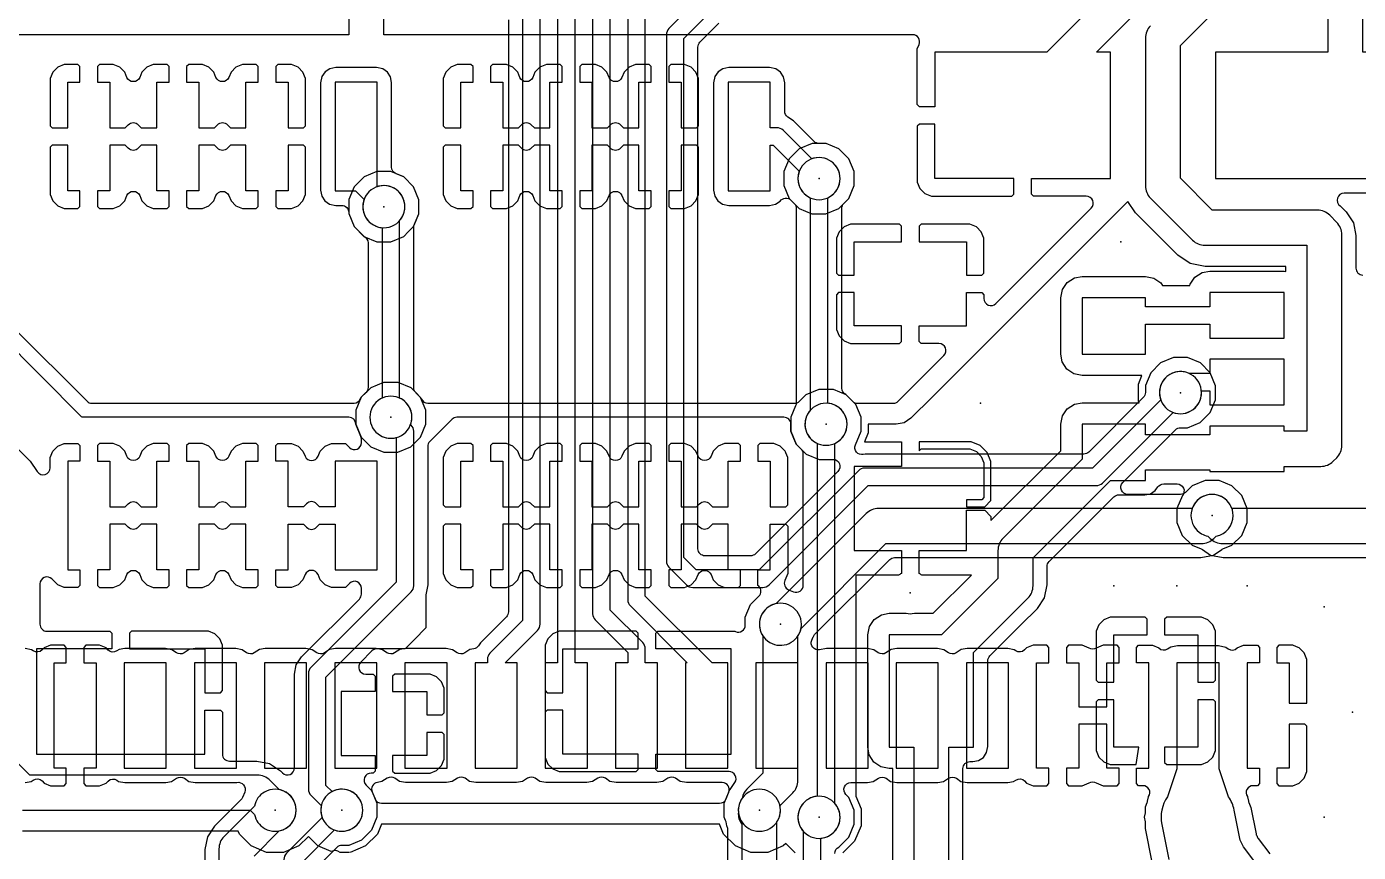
# Model space of a CAD drawing. Header units: millimetres. Extents: x 41 to 126, y -73 to -17.
# Drawn here: x 84.31 to 103.28, y -63.7 to -51.93 of the extents above; entities that cross this region are included whole.
import ezdxf

# ---------------------------------------------------------------- set-up
doc = ezdxf.new("R2010")
doc.units = ezdxf.units.MM
for name, color, linetype in [('Bottom', 70, 'Continuous'), ('Holes', 6, 'Continuous'), ('Top', 1, 'Continuous')]:
    doc.layers.add(name, color=color, linetype=linetype)

msp = doc.modelspace()

# ---------------------------------------------------------------- linework, layer by layer
at = {"layer": 'Bottom'}
for points in [[(103.749, -53.496), (103.749, -52.3), (103.349, -52.3), (103.349, -50.151), (104.649, -50.151), (104.649, -47.849), (102.149, -47.849), (102.149, -50.151), (102.849, -50.151), (102.849, -52.3), (101.249, -52.3), (101.249, -54.1), (103.646, -54.1), (103.722, -54.177, 0.198912), (103.899, -54.25), (105.262, -54.25), (105.262, -55.75), (106.862, -55.75), (106.862, -52.25), (105.262, -52.25), (105.262, -53.75), (104.003, -53.75)], [(85.495, -53.375), (85.716, -53.375), (85.759, -53.332, -0.414214), (85.901, -53.332), (85.944, -53.375), (86.165, -53.375), (86.165, -52.725), (86.34, -52.725), (86.34, -52.504), (86.311, -52.475), (86.115, -52.475), (86.023, -52.513), (85.953, -52.583), (85.922, -52.657, -0.668182), (85.738, -52.657), (85.707, -52.583), (85.637, -52.513), (85.545, -52.475), (85.349, -52.475), (85.32, -52.504), (85.32, -52.725), (85.495, -52.725)], [(86.765, -53.375), (86.986, -53.375), (87.029, -53.332, -0.414214), (87.171, -53.332), (87.214, -53.375), (87.435, -53.375), (87.435, -52.725), (87.61, -52.725), (87.61, -52.504), (87.581, -52.475), (87.385, -52.475), (87.293, -52.513), (87.223, -52.583), (87.192, -52.657, -0.668182), (87.008, -52.657), (86.977, -52.583), (86.907, -52.513), (86.815, -52.475), (86.619, -52.475), (86.59, -52.504), (86.59, -52.725), (86.765, -52.725)], [(89.5, -52.674), (89.495, -52.652), (89.451, -52.583), (89.384, -52.537), (89.295, -52.519), (88.714, -52.519), (88.632, -52.535), (88.563, -52.579), (88.517, -52.646), (88.499, -52.735), (88.499, -54.266), (88.515, -54.348), (88.559, -54.417), (88.626, -54.463), (88.715, -54.481), (88.8, -54.481, -0.414468), (88.9, -54.581), (88.9, -54.599), (88.976, -54.783), (89.116, -54.924), (89.3, -55), (89.499, -55), (89.683, -54.924), (89.747, -54.86), (89.824, -54.784), (89.9, -54.6), (89.9, -54.401), (89.824, -54.217), (89.684, -54.076), (89.573, -54.03, -0.303109), (89.511, -53.938), (89.511, -53.612), (89.511, -52.734)], [(91.095, -53.375), (91.316, -53.375), (91.359, -53.332, -0.414213), (91.501, -53.332), (91.544, -53.375), (91.765, -53.375), (91.765, -52.725), (91.94, -52.725), (91.94, -52.504), (91.911, -52.475), (91.715, -52.475), (91.623, -52.513), (91.553, -52.583), (91.522, -52.657, -0.668182), (91.338, -52.657), (91.307, -52.583), (91.237, -52.513), (91.145, -52.475), (90.949, -52.475), (90.92, -52.504), (90.92, -52.725), (91.095, -52.725)], [(92.365, -53.375), (92.586, -53.375), (92.629, -53.332, -0.414213), (92.771, -53.332), (92.814, -53.375), (93.035, -53.375), (93.035, -52.725), (93.21, -52.725), (93.21, -52.504), (93.181, -52.475), (92.985, -52.475), (92.893, -52.513), (92.823, -52.583), (92.792, -52.657, -0.668182), (92.608, -52.657), (92.577, -52.583), (92.507, -52.513), (92.415, -52.475), (92.219, -52.475), (92.19, -52.504), (92.19, -52.725), (92.365, -52.725)], [(94.159, -54.417), (94.226, -54.463), (94.315, -54.481), (94.896, -54.481), (94.978, -54.465), (95.047, -54.421, -0.468706), (95.2, -54.407), (95.316, -54.524), (95.5, -54.6), (95.699, -54.6), (95.883, -54.524), (96.024, -54.384), (96.1, -54.2), (96.1, -54.001), (96.024, -53.817), (95.884, -53.676), (95.7, -53.6), (95.601, -53.6, -0.198685), (95.53, -53.571), (95.343, -53.383), (95.237, -53.277), (95.155, -53.223, -0.250486), (95.111, -53.14), (95.111, -52.734), (95.095, -52.652), (95.051, -52.583), (94.984, -52.537), (94.895, -52.519), (94.314, -52.519), (94.232, -52.535), (94.163, -52.579), (94.117, -52.646), (94.099, -52.735), (94.099, -54.266), (94.115, -54.348)], [(89.119, -54.396, 0.365828), (89.25, -54.76, 0.57735), (89.7, -54.5, 0.512064), (89.305, -54.215), (89.305, -52.725), (88.705, -52.725), (88.705, -54.275), (88.998, -54.275)], [(95, -53.375), (94.905, -53.375), (94.905, -52.725), (94.305, -52.725), (94.305, -54.275), (94.905, -54.275), (94.905, -53.625), (94.948, -53.625), (95.319, -53.996, 0.365828), (95.45, -54.36, 0.57735), (95.9, -54.1, 0.522652), (95.496, -53.819), (95.088, -53.412, 0.198912)], [(86.165, -53.625), (85.944, -53.625), (85.901, -53.668, -0.414214), (85.759, -53.668), (85.716, -53.625), (85.495, -53.625), (85.495, -54.275), (85.32, -54.275), (85.32, -54.496), (85.349, -54.525), (85.545, -54.525), (85.637, -54.487), (85.707, -54.417), (85.738, -54.343, -0.66818), (85.922, -54.343), (85.953, -54.417), (86.023, -54.487), (86.115, -54.525), (86.311, -54.525), (86.34, -54.496), (86.34, -54.275), (86.165, -54.275)], [(86.765, -53.625), (86.765, -54.275), (86.59, -54.275), (86.59, -54.496), (86.619, -54.525), (86.815, -54.525), (86.907, -54.487), (86.977, -54.417), (87.008, -54.343, -0.66818), (87.192, -54.343), (87.223, -54.417), (87.293, -54.487), (87.385, -54.525), (87.581, -54.525), (87.61, -54.496), (87.61, -54.275), (87.435, -54.275), (87.435, -53.625), (87.214, -53.625), (87.171, -53.668, -0.414214), (87.029, -53.668), (86.986, -53.625)], [(91.765, -53.625), (91.544, -53.625), (91.501, -53.668, -0.414214), (91.359, -53.668), (91.316, -53.625), (91.095, -53.625), (91.095, -54.275), (90.92, -54.275), (90.92, -54.496), (90.949, -54.525), (91.145, -54.525), (91.237, -54.487), (91.307, -54.417), (91.338, -54.343, -0.668182), (91.522, -54.343), (91.553, -54.417), (91.623, -54.487), (91.715, -54.525), (91.911, -54.525), (91.94, -54.496), (91.94, -54.275), (91.765, -54.275)], [(92.365, -53.625), (92.365, -54.275), (92.19, -54.275), (92.19, -54.496), (92.219, -54.525), (92.415, -54.525), (92.507, -54.487), (92.577, -54.417), (92.608, -54.343, -0.668182), (92.792, -54.343), (92.823, -54.417), (92.893, -54.487), (92.985, -54.525), (93.181, -54.525), (93.21, -54.496), (93.21, -54.275), (93.035, -54.275), (93.035, -53.625), (92.814, -53.625), (92.771, -53.668, -0.414214), (92.629, -53.668), (92.586, -53.625)], [(101.049, -57.125), (101.17, -57.125), (101.17, -57.325), (102.23, -57.325), (102.23, -56.675), (101.17, -56.675), (101.17, -56.875), (100.9, -56.875, 0.04963), (100.875, -56.877, 0.243319), (100.6, -56.89, 0.57735), (100.6, -57.41, 0.57735), (101.05, -57.15, 0.020861)], [(88.362, -62.888), (88.507, -63.034, 0.328246), (88.65, -63.36, 0.57735), (89.1, -63.1, 0.563549), (88.661, -62.834), (88.575, -62.748), (88.575, -62.1), (88.575, -61.202), (88.913, -60.863), (89.788, -59.988, 0.198912), (89.825, -59.9), (89.825, -57.7, 0.198912), (89.788, -57.612), (89.781, -57.604, 0.089141), (89.8, -57.5, 0.57735), (89.35, -57.24, 0.57735), (89.35, -57.76, 0.196543), (89.575, -57.79), (89.575, -59.848), (88.737, -60.687), (88.362, -61.062, 0.198912), (88.325, -61.15), (88.325, -62.1), (88.325, -62.8, 0.198913)], [(95.575, -62.901, 0.110489), (95.45, -62.94, 0.57735), (95.45, -63.46, 0.57735), (95.9, -63.2, 0.182676), (95.825, -63.002), (95.825, -57.873, 0.293253), (96, -57.6, 0.57735), (95.55, -57.34, 0.57735), (95.55, -57.86, 0.02346), (95.575, -57.873)], [(94.73, -59.675), (94.905, -59.675), (94.905, -59.025), (95.126, -59.025), (95.155, -59.054), (95.155, -59.725), (95.113, -59.827, 0.41396), (95.167, -59.957), (95.237, -59.986, 0.534788), (95.375, -59.894), (95.375, -58.024, 0.198683), (95.346, -57.953), (95.289, -57.896, 0.051109), (95.273, -57.883, 0.056652), (95.267, -57.861), (95.2, -57.699), (95.2, -57.6, 0.41447), (95.1, -57.5), (90.441, -57.5, 0.198912), (90.371, -57.529), (90.054, -57.846, 0.198912), (90.025, -57.916), (90.025, -58.055), (90.025, -59.013), (90.025, -59.89), (90.002, -60.006, 0.049126), (90, -60.026), (90, -60.49), (89.998, -60.499), (89.993, -60.507), (89.84, -60.66), (89.707, -60.793), (89.7, -60.798), (89.69, -60.8), (89.301, -60.8, 0.198912), (89.23, -60.829), (89.07, -60.989, 0.668179), (89.141, -61.16), (89.246, -61.16), (89.275, -61.189), (89.275, -61.41), (88.79, -61.41), (88.79, -62.32), (89.275, -62.32), (89.275, -62.541), (89.246, -62.57), (89.219, -62.57, 0.667863), (89.148, -62.741), (89.224, -62.817), (89.274, -62.938, 0.303585), (89.367, -63), (94.183, -63, 0.303108), (94.276, -62.938), (94.327, -62.816, 0.035328), (94.335, -62.805), (94.402, -62.706, 0.599377), (94.318, -62.55), (93.304, -62.55), (93.275, -62.521), (93.275, -62.3), (94.35, -62.3), (94.35, -60.8), (93.275, -60.8), (93.275, -60.579), (93.304, -60.55), (94.4, -60.55), (94.412, -60.555, 0.53423), (94.55, -60.463), (94.55, -60.35), (94.626, -60.166), (94.743, -60.05, 0.41447), (94.743, -59.909), (94.73, -59.896)], [(86.165, -58.775), (86.165, -58.125), (86.34, -58.125), (86.34, -57.904), (86.311, -57.875), (86.115, -57.875), (86.023, -57.913), (85.953, -57.983), (85.922, -58.057, -0.668182), (85.738, -58.057), (85.707, -57.983), (85.637, -57.913), (85.545, -57.875), (85.349, -57.875), (85.32, -57.904), (85.32, -58.125), (85.495, -58.125), (85.495, -58.775), (85.716, -58.775), (85.759, -58.732, -0.414214), (85.901, -58.732), (85.944, -58.775)], [(87.435, -58.775), (87.435, -58.125), (87.61, -58.125), (87.61, -57.904), (87.581, -57.875), (87.385, -57.875), (87.293, -57.913), (87.223, -57.983), (87.192, -58.057, -0.668182), (87.008, -58.057), (86.977, -57.983), (86.907, -57.913), (86.815, -57.875), (86.619, -57.875), (86.59, -57.904), (86.59, -58.125), (86.765, -58.125), (86.765, -58.775), (86.986, -58.775), (87.029, -58.732, -0.414214), (87.171, -58.732), (87.214, -58.775)], [(91.765, -58.775), (91.765, -58.125), (91.94, -58.125), (91.94, -57.904), (91.911, -57.875), (91.715, -57.875), (91.623, -57.913), (91.553, -57.983), (91.522, -58.057, -0.668182), (91.338, -58.057), (91.307, -57.983), (91.237, -57.913), (91.145, -57.875), (90.949, -57.875), (90.92, -57.904), (90.92, -58.125), (91.095, -58.125), (91.095, -58.775), (91.316, -58.775), (91.359, -58.732, -0.414213), (91.501, -58.732), (91.544, -58.775)], [(93.035, -58.775), (93.035, -58.125), (93.21, -58.125), (93.21, -57.904), (93.181, -57.875), (92.985, -57.875), (92.893, -57.913), (92.823, -57.983), (92.792, -58.057, -0.668182), (92.608, -58.057), (92.577, -57.983), (92.507, -57.913), (92.415, -57.875), (92.219, -57.875), (92.19, -57.904), (92.19, -58.125), (92.365, -58.125), (92.365, -58.775), (92.586, -58.775), (92.629, -58.732, -0.41421), (92.771, -58.732), (92.814, -58.775)], [(93.635, -58.775), (93.856, -58.775), (93.899, -58.732, -0.414214), (94.041, -58.732), (94.084, -58.775), (94.305, -58.775), (94.305, -58.125), (94.48, -58.125), (94.48, -57.904), (94.451, -57.875), (94.255, -57.875), (94.163, -57.913), (94.093, -57.983), (94.062, -58.057, -0.668182), (93.878, -58.057), (93.847, -57.983), (93.777, -57.913), (93.685, -57.875), (93.489, -57.875), (93.46, -57.904), (93.46, -58.125), (93.635, -58.125)], [(94.73, -58.125), (94.905, -58.125), (94.905, -58.775), (95.126, -58.775), (95.155, -58.746), (95.155, -58.075), (95.126, -58.005, -0.05687), (95.12, -57.983, -0.050888), (95.104, -57.97), (95.047, -57.913), (94.955, -57.875), (94.759, -57.875), (94.73, -57.904)], [(86.165, -59.025), (85.944, -59.025), (85.901, -59.068, -0.414214), (85.759, -59.068), (85.716, -59.025), (85.495, -59.025), (85.495, -59.675), (85.32, -59.675), (85.32, -59.896), (85.349, -59.925), (85.545, -59.925), (85.637, -59.887), (85.707, -59.817), (85.738, -59.743, -0.66818), (85.922, -59.743), (85.953, -59.817), (86.023, -59.887), (86.115, -59.925), (86.311, -59.925), (86.34, -59.896), (86.34, -59.675), (86.165, -59.675)], [(87.435, -59.025), (87.214, -59.025), (87.171, -59.068, -0.414214), (87.029, -59.068), (86.986, -59.025), (86.765, -59.025), (86.765, -59.675), (86.59, -59.675), (86.59, -59.896), (86.619, -59.925), (86.815, -59.925), (86.907, -59.887), (86.977, -59.817), (87.008, -59.743, -0.66818), (87.192, -59.743), (87.223, -59.817), (87.293, -59.887), (87.385, -59.925), (87.581, -59.925), (87.61, -59.896), (87.61, -59.675), (87.435, -59.675)], [(91.095, -59.025), (91.095, -59.675), (90.92, -59.675), (90.92, -59.896), (90.949, -59.925), (91.145, -59.925), (91.237, -59.887), (91.307, -59.817), (91.338, -59.743, -0.668182), (91.522, -59.743), (91.553, -59.817), (91.623, -59.887), (91.715, -59.925), (91.911, -59.925), (91.94, -59.896), (91.94, -59.675), (91.765, -59.675), (91.765, -59.025), (91.544, -59.025), (91.501, -59.068, -0.414214), (91.359, -59.068), (91.316, -59.025)], [(92.365, -59.025), (92.365, -59.675), (92.19, -59.675), (92.19, -59.896), (92.219, -59.925), (92.415, -59.925), (92.507, -59.887), (92.577, -59.817), (92.608, -59.743, -0.668182), (92.792, -59.743), (92.823, -59.817), (92.893, -59.887), (92.985, -59.925), (93.181, -59.925), (93.21, -59.896), (93.21, -59.675), (93.035, -59.675), (93.035, -59.025), (92.814, -59.025), (92.771, -59.068, -0.414214), (92.629, -59.068), (92.586, -59.025)], [(93.635, -59.025), (93.635, -59.675), (93.46, -59.675), (93.46, -59.896), (93.489, -59.925), (93.685, -59.925), (93.777, -59.887), (93.847, -59.817), (93.878, -59.743, -0.668182), (94.062, -59.743), (94.093, -59.817), (94.163, -59.887), (94.255, -59.925), (94.451, -59.925), (94.48, -59.896), (94.48, -59.675), (94.305, -59.675), (94.305, -59.025), (94.084, -59.025), (94.041, -59.068, -0.414214), (93.899, -59.068), (93.856, -59.025)], [(94.505, -62.928, 0.440529), (94.6, -63.36, 0.57735), (95.05, -63.1, 0.054179), (95.043, -63.036), (95.227, -62.852, 0.198912), (95.3, -62.675), (95.3, -60.616, 0.147477), (95.35, -60.45, 0.57735), (94.9, -60.19, 0.432518), (94.8, -60.616), (94.8, -62.571), (94.573, -62.798, 0.149665)]]:
    msp.add_lwpolyline(points, format="xyb", close=True, dxfattribs=at)
for points in [[(88.899, -49.55), (88.899, -52.05), (84, -52.05)], [(95.26, -63.708), (95.125, -63.573), (95.089, -63.609), (94.869, -63.7), (94.63, -63.7), (94.41, -63.608), (94.241, -63.439), (94.183, -63.3), (89.367, -63.3), (89.308, -63.44), (89.139, -63.609), (88.919, -63.7)]]:
    msp.add_lwpolyline(points, dxfattribs=at)
for points in [[(100.6, -50.546), (98.847, -52.3), (97.251, -52.3), (97.251, -53.075), (97.03, -53.075), (97.001, -53.046), (97.001, -52.25), (97.027, -52.188, 0.534513), (96.934, -52.05), (89.399, -52.05), (89.399, -49.55)], [(84.129, -56.229), (85.171, -57.271, 0.198912), (85.241, -57.3), (88.975, -57.3, 0.303109), (89.067, -57.238), (89.076, -57.216), (89.217, -57.076), (89.401, -57), (89.6, -57), (89.784, -57.076), (89.924, -57.217), (89.933, -57.238, 0.303583), (90.025, -57.3), (95.251, -57.3, 0.198682), (95.322, -57.271), (95.417, -57.176), (95.601, -57.1), (95.8, -57.1), (95.984, -57.176), (96.078, -57.271, 0.199139), (96.148, -57.3), (96.659, -57.3, 0.198912), (96.729, -57.271), (97.379, -56.621, 0.668179), (97.309, -56.45), (97.054, -56.45), (97.025, -56.421), (97.025, -56.2), (97.7, -56.2), (97.7, -55.725), (97.921, -55.725), (97.95, -55.754), (97.95, -55.809, 0.668179), (98.121, -55.879), (99.479, -54.521, 0.668178), (99.408, -54.35), (98.655, -54.35), (98.626, -54.322), (98.626, -54.1), (99.751, -54.1), (99.751, -52.3), (99.554, -52.3), (101.027, -50.827, 0.198912)], [(97.45, -64.9), (97.45, -62.2), (97.8, -62.2), (97.8, -60.854), (98.577, -60.077, 0.198912), (98.65, -59.9), (98.65, -59.504), (99.754, -58.4), (100.25, -58.4), (100.25, -58.25), (101.17, -58.25), (101.17, -58.275), (102.23, -58.275), (102.23, -58.2), (102.75, -58.2, 0.198911), (102.927, -58.127), (102.977, -58.077, 0.198911), (103.05, -57.9), (103.05, -55.9), (103.05, -54.9, 0.198912), (102.977, -54.723), (102.877, -54.623, 0.198912), (102.7, -54.55), (101.4, -54.55), (101.204, -54.55), (100.75, -54.096), (100.75, -52.204), (101.777, -51.177, 0.198912)], [(100.323, -51.923, 0.198912), (100.25, -52.1), (100.25, -54.2, 0.198912), (100.323, -54.377), (100.923, -54.977, 0.198912), (101.1, -55.05), (101.4, -55.05), (102.55, -55.05), (102.55, -55.9), (102.55, -57.7), (102.23, -57.7), (102.23, -57.625), (101.17, -57.625), (101.17, -57.75), (100.25, -57.75), (100.25, -57.6), (99.35, -57.6), (99.35, -58.096), (98.223, -59.223, 0.198912), (98.15, -59.4), (98.15, -59.796), (97.346, -60.6), (96.6, -60.6), (96.6, -62.2), (96.95, -62.2), (96.95, -64.5)], [(96.65, -64.194), (96.65, -62.506), (96.6, -62.506), (96.481, -62.482), (96.381, -62.413), (96.315, -62.311), (96.294, -62.2), (96.294, -60.6), (96.318, -60.481), (96.387, -60.381), (96.489, -60.315), (96.6, -60.294), (96.841, -60.294, 0.099458), (96.959, -60.294), (97.228, -60.294), (97.774, -59.748), (97.77, -59.75), (97.066, -59.75, 0.038997), (97.025, -59.727), (97.025, -59.4), (97.7, -59.4), (97.7, -58.825), (97.963, -58.825), (98.05, -58.913), (98.05, -58.972), (99.044, -57.978), (99.044, -57.6), (99.068, -57.481), (99.137, -57.381), (99.239, -57.315), (99.35, -57.294), (100.16, -57.294), (100.15, -57.269), (100.15, -57.03), (100.202, -56.906), (99.35, -56.906), (99.231, -56.882), (99.131, -56.813), (99.065, -56.711), (99.044, -56.6), (99.044, -55.8), (99.068, -55.681), (99.137, -55.581), (99.239, -55.515), (99.35, -55.494), (100.25, -55.494), (100.369, -55.518), (100.469, -55.587), (100.494, -55.625), (100.884, -55.625), (100.888, -55.606), (100.957, -55.506), (101.059, -55.44), (101.17, -55.419), (102.23, -55.419), (102.25, -55.423), (102.25, -55.35), (101.1, -55.35), (100.89, -55.308), (100.711, -55.189), (100.111, -54.589), (100.001, -54.424), (97.222, -57.203, 0.027147), (97.212, -57.212), (96.909, -57.514), (96.813, -57.578), (96.7, -57.6), (96.3, -57.6), (96.3, -57.72), (96.246, -57.85), (96.775, -57.85), (96.775, -58.2), (96.1, -58.2), (96.1, -59.4), (96.775, -59.4), (96.775, -59.727, 0.02346), (96.75, -59.74, 0.015523), (96.734, -59.75), (96.125, -59.75), (96.125, -62.899), (96.2, -63.081), (96.2, -63.32), (96.108, -63.54), (95.939, -63.709)], [(103.536, -54.306), (103.082, -54.306, 0.736707), (103.025, -54.489), (103.111, -54.575), (103.214, -54.729), (103.25, -54.91), (103.25, -55.375, 0.414214), (103.35, -55.475)], [(84.075, -57.839), (84.361, -58.125), (84.462, -58.275, 0.741649), (84.645, -58.22), (84.645, -58.075), (84.683, -57.983), (84.753, -57.913), (84.845, -57.875), (85.041, -57.875), (85.07, -57.904), (85.07, -58.125), (84.895, -58.125), (84.895, -59.675), (85.07, -59.675), (85.07, -59.896), (85.041, -59.925), (84.845, -59.925), (84.753, -59.887), (84.671, -59.804, 0.668176), (84.5, -59.875), (84.5, -60.45, 0.414214), (84.6, -60.55), (85.496, -60.55), (85.525, -60.579), (85.525, -60.8), (84.45, -60.8), (84.45, -62.3), (86.85, -62.3), (86.85, -61.675), (87.071, -61.675), (87.1, -61.704), (87.1, -62.3, 0.414214), (87.2, -62.4), (87.59, -62.4), (87.771, -62.436), (87.925, -62.539), (87.954, -62.568, 0.668179), (88.125, -62.497), (88.125, -61.16), (88.152, -61.026), (88.227, -60.913), (89.051, -60.09, 0.198912), (89.08, -60.019), (89.08, -59.938, 0.668178), (88.909, -59.867), (88.851, -59.925), (88.655, -59.925), (88.563, -59.887), (88.493, -59.817), (88.462, -59.743, 0.668182), (88.278, -59.743), (88.247, -59.817), (88.177, -59.887), (88.085, -59.925), (87.889, -59.925), (87.86, -59.896), (87.86, -59.675), (88.035, -59.675), (88.035, -59.025), (88.256, -59.025), (88.299, -59.068, 0.414214), (88.441, -59.068), (88.484, -59.025), (88.705, -59.025), (88.705, -59.675), (89.305, -59.675), (89.305, -58.125), (88.705, -58.125), (88.705, -58.775), (88.484, -58.775), (88.441, -58.732, 0.414213), (88.299, -58.732), (88.256, -58.775), (88.035, -58.775), (88.035, -58.125), (87.86, -58.125), (87.86, -57.904), (87.889, -57.875), (88.085, -57.875), (88.177, -57.913), (88.247, -57.983), (88.278, -58.057, 0.668182), (88.462, -58.057), (88.493, -57.983), (88.563, -57.913), (88.655, -57.875), (88.851, -57.875), (88.909, -57.933, 0.668179), (89.08, -57.862), (89.08, -57.813, 0.098271), (89.072, -57.774), (89, -57.599, 0.411302), (88.9, -57.5), (85.11, -57.5), (85.101, -57.498), (85.093, -57.493), (83.927, -56.327, 0.534512)], [(97.65, -64.43), (97.65, -62.506, -0.414214), (97.75, -62.406), (97.791, -62.406), (97.873, -62.39), (97.942, -62.346), (97.988, -62.279), (98.006, -62.19), (98.006, -61.513), (98.006, -60.972, -0.198912), (98.035, -60.901), (98.477, -60.46), (98.711, -60.225), (98.814, -60.071), (98.85, -59.89), (98.85, -59.628, -0.198912), (98.879, -59.557), (99.801, -58.635, -0.198912), (99.872, -58.606), (100.241, -58.606), (100.323, -58.59), (100.392, -58.546), (100.428, -58.494, -0.247736), (100.511, -58.45), (100.701, -58.45, -0.64439), (100.777, -58.616), (100.7, -58.8), (100.7, -58.999), (100.776, -59.183), (100.916, -59.324), (101.045, -59.377, -0.048909), (101.062, -59.386), (101.179, -59.464), (101.36, -59.5), (104.022, -59.5, -0.198912)], [(104.25, -58.8), (101.483, -58.8, 0.46912), (101.05, -58.64, 0.57735), (101.05, -59.16, 0.081149), (101.14, -59.194), (101.173, -59.227, 0.198912), (101.35, -59.3), (104.146, -59.3)], [(84.25, -63.1), (87, -63.1), (87.496, -63.1), (87.556, -63.16, 0.215099), (87.7, -63.36, 0.57735), (88.15, -63.1, 0.356858), (87.91, -62.806), (87.777, -62.673, 0.198912), (87.6, -62.6), (87, -62.6), (84.354, -62.6), (84.15, -62.396)], [(88.908, -63.7, 0.012092), (88.893, -63.7), (88.775, -63.7, 0.275286), (88.648, -63.686), (88.46, -63.608), (88.325, -63.474), (88.189, -63.609), (87.969, -63.7), (87.73, -63.7), (87.51, -63.608), (87.341, -63.439), (87.325, -63.4), (84.25, -63.4)]]:
    msp.add_lwpolyline(points, format="xyb", dxfattribs=at)
for points in [[(84.895, -53.375), (84.895, -52.725), (85.07, -52.725), (85.07, -52.504), (85.041, -52.475), (84.845, -52.475), (84.753, -52.513), (84.683, -52.583), (84.645, -52.675), (84.645, -53.346), (84.674, -53.375)], [(87.86, -52.725), (88.035, -52.725), (88.035, -53.375), (88.256, -53.375), (88.285, -53.346), (88.285, -52.725), (88.285, -52.675), (88.247, -52.583), (88.177, -52.513), (88.085, -52.475), (87.889, -52.475), (87.86, -52.504)], [(90.495, -53.375), (90.495, -52.725), (90.67, -52.725), (90.67, -52.504), (90.641, -52.475), (90.445, -52.475), (90.353, -52.513), (90.283, -52.583), (90.245, -52.675), (90.245, -53.346), (90.274, -53.375)], [(93.46, -52.725), (93.635, -52.725), (93.635, -53.375), (93.856, -53.375), (93.885, -53.346), (93.885, -52.725), (93.885, -52.675), (93.847, -52.583), (93.777, -52.513), (93.685, -52.475), (93.489, -52.475), (93.46, -52.504)], [(98.376, -54.1), (97.251, -54.1), (97.251, -53.325), (97.03, -53.325), (97.001, -53.354), (97.001, -54.15), (97.039, -54.242), (97.11, -54.312), (97.202, -54.35), (98.347, -54.35), (98.376, -54.322)], [(85.07, -54.275), (84.895, -54.275), (84.895, -53.625), (84.674, -53.625), (84.645, -53.654), (84.645, -54.325), (84.683, -54.417), (84.753, -54.487), (84.845, -54.525), (85.041, -54.525), (85.07, -54.496)], [(88.035, -53.625), (88.035, -54.275), (87.86, -54.275), (87.86, -54.496), (87.889, -54.525), (88.085, -54.525), (88.177, -54.487), (88.247, -54.417), (88.285, -54.325), (88.285, -53.654), (88.256, -53.625)], [(90.67, -54.275), (90.495, -54.275), (90.495, -53.625), (90.274, -53.625), (90.245, -53.654), (90.245, -54.325), (90.283, -54.417), (90.353, -54.487), (90.445, -54.525), (90.641, -54.525), (90.67, -54.496)], [(93.635, -53.625), (93.635, -54.275), (93.46, -54.275), (93.46, -54.496), (93.489, -54.525), (93.685, -54.525), (93.777, -54.487), (93.847, -54.417), (93.885, -54.325), (93.885, -53.654), (93.856, -53.625)], [(96.1, -55.475), (96.1, -55), (96.775, -55), (96.775, -54.779), (96.746, -54.75), (96.05, -54.75), (95.958, -54.788), (95.888, -54.858), (95.85, -54.95), (95.85, -55.446), (95.879, -55.475)], [(97.025, -55), (97.7, -55), (97.7, -55.475), (97.921, -55.475), (97.95, -55.446), (97.95, -54.95), (97.912, -54.858), (97.842, -54.788), (97.75, -54.75), (97.054, -54.75), (97.025, -54.779)], [(96.775, -56.2), (96.1, -56.2), (96.1, -55.725), (95.879, -55.725), (95.85, -55.754), (95.85, -56.25), (95.888, -56.342), (95.958, -56.412), (96.05, -56.45), (96.746, -56.45), (96.775, -56.421)], [(100.25, -55.925), (100.25, -55.8), (99.35, -55.8), (99.35, -56.6), (100.25, -56.6), (100.25, -56.175), (101.17, -56.175), (101.17, -56.375), (102.23, -56.375), (102.23, -55.725), (101.17, -55.725), (101.17, -55.925)], [(97.7, -58.675), (97.7, -58.775), (97.963, -58.775), (98.05, -58.688), (98.05, -58.13), (97.997, -58.002), (97.898, -57.903), (97.77, -57.85), (97.025, -57.85), (97.025, -57.979), (97.054, -57.95), (97.75, -57.95), (97.842, -57.988), (97.912, -58.058), (97.95, -58.15), (97.95, -58.646), (97.921, -58.675)], [(90.495, -58.775), (90.495, -58.125), (90.67, -58.125), (90.67, -57.904), (90.641, -57.875), (90.445, -57.875), (90.353, -57.913), (90.283, -57.983), (90.245, -58.075), (90.245, -58.746), (90.274, -58.775)], [(90.67, -59.675), (90.495, -59.675), (90.495, -59.025), (90.274, -59.025), (90.245, -59.054), (90.245, -59.725), (90.283, -59.817), (90.353, -59.887), (90.445, -59.925), (90.641, -59.925), (90.67, -59.896)], [(99.8, -61.275), (99.8, -60.6), (100.275, -60.6), (100.275, -60.379), (100.246, -60.35), (99.75, -60.35), (99.658, -60.388), (99.588, -60.458), (99.55, -60.55), (99.55, -61.246), (99.579, -61.275)], [(100.525, -60.6), (101, -60.6), (101, -61.275), (101.221, -61.275), (101.25, -61.246), (101.25, -60.55), (101.212, -60.458), (101.142, -60.388), (101.05, -60.35), (100.554, -60.35), (100.525, -60.379)], [(85.775, -60.8), (86.85, -60.8), (86.85, -61.425), (87.071, -61.425), (87.1, -61.396), (87.1, -60.75), (87.062, -60.658), (86.992, -60.588), (86.9, -60.55), (85.804, -60.55), (85.775, -60.579)], [(91.95, -61.425), (91.95, -60.8), (93.025, -60.8), (93.025, -60.579), (92.996, -60.55), (91.9, -60.55), (91.808, -60.588), (91.738, -60.658), (91.7, -60.75), (91.7, -61.396), (91.729, -61.425)], [(89.525, -61.41), (90.01, -61.41), (90.01, -61.74), (90.231, -61.74), (90.26, -61.711), (90.26, -61.663), (90.26, -61.36), (90.222, -61.268), (90.152, -61.198), (90.06, -61.16), (89.554, -61.16), (89.525, -61.189)], [(100.155, -62.2), (99.8, -62.2), (99.8, -61.525), (99.579, -61.525), (99.55, -61.554), (99.55, -62.25), (99.588, -62.342), (99.658, -62.412), (99.75, -62.45), (100.118, -62.45)], [(101, -61.525), (101, -62.2), (100.525, -62.2), (100.525, -62.421), (100.554, -62.45), (101.05, -62.45), (101.142, -62.412), (101.212, -62.342), (101.25, -62.25), (101.25, -61.554), (101.221, -61.525)], [(93.025, -62.3), (91.95, -62.3), (91.95, -61.675), (91.729, -61.675), (91.7, -61.704), (91.7, -62.35), (91.738, -62.442), (91.808, -62.512), (91.9, -62.55), (92.996, -62.55), (93.025, -62.521)], [(90.01, -61.99), (90.01, -62.32), (89.525, -62.32), (89.525, -62.541), (89.554, -62.57), (90.06, -62.57), (90.152, -62.532), (90.222, -62.462), (90.26, -62.37), (90.26, -62.019), (90.231, -61.99)]]:
    msp.add_lwpolyline(points, close=True, dxfattribs=at)
at = {"layer": 'Holes'}
for p in [(95.6, -54.1), (89.4, -54.5), (99.9, -55), (97.9, -57.3), (100.75, -57.15), (89.5, -57.5), (95.7, -57.6), (101.2, -58.9), (99.8, -59.9), (100.7, -59.9), (101.7, -59.9), (96.9, -60), (102.8, -60.2), (95.05, -60.45), (103.2, -61.7), (87.85, -63.1), (88.8, -63.1), (94.75, -63.1), (95.6, -63.2), (102.8, -63.2)]:
    msp.add_point(p, dxfattribs=at)
at = {"layer": 'Top'}
for points in [[(82.3, -33.225), (85.448, -33.225), (92.375, -40.152), (92.375, -41.9), (92.375, -60.3, 0.198912), (92.412, -60.388), (92.875, -60.852), (92.875, -61), (92.7, -61), (92.7, -62.5), (93.3, -62.5), (93.3, -61), (93.125, -61), (93.125, -60.8, 0.198912), (93.088, -60.712), (92.625, -60.248), (92.625, -41.9), (92.625, -40.1, 0.198912), (92.588, -40.012), (85.588, -33.012, 0.198912), (85.5, -32.975), (82.352, -32.975)], [(82.1, -33.725), (85.248, -33.725), (91.875, -40.352), (91.875, -42.8), (91.875, -61), (91.7, -61), (91.7, -62.5), (92.3, -62.5), (92.3, -61), (92.125, -61), (92.125, -42.8), (92.125, -40.3, 0.198912), (92.088, -40.212), (85.388, -33.512, 0.198912), (85.3, -33.475), (82.152, -33.475)], [(91.375, -40.552), (91.375, -60.398), (90.912, -60.862, 0.198912), (90.875, -60.95), (90.875, -61), (90.7, -61), (90.7, -62.5), (91.3, -62.5), (91.3, -61), (91.127, -61), (91.588, -60.538, 0.198912), (91.625, -60.45), (91.625, -40.5, 0.198912)], [(93.825, -51.598), (93.462, -51.962, 0.198912), (93.425, -52.05), (93.425, -59.55, 0.198912), (93.462, -59.638), (93.712, -59.888, 0.198912), (93.8, -59.925), (94.8, -59.925, 0.198912), (94.888, -59.888), (96.302, -58.475), (99.55, -58.475, 0.198912), (99.638, -58.438), (100.646, -57.431, 0.522652), (101.05, -57.15, 0.57735), (100.6, -56.89, 0.365828), (100.469, -57.254), (99.498, -58.225), (96.25, -58.225, 0.198912), (96.162, -58.262), (94.748, -59.675), (93.852, -59.675), (93.675, -59.498), (93.675, -52.102), (94.038, -51.738, 0.198912)], [(91.175, -51.836), (91.175, -60.274, -0.198912), (91.146, -60.345), (90.777, -60.713), (90.748, -60.756, -0.201602), (90.684, -60.799), (90.627, -60.81), (90.553, -60.857, -0.30146), (90.443, -60.855), (90.379, -60.812), (90.29, -60.794), (89.709, -60.794), (89.627, -60.81), (89.553, -60.857, -0.30146), (89.443, -60.855), (89.379, -60.812), (89.29, -60.794), (88.709, -60.794), (88.627, -60.81), (88.553, -60.857, -0.30146), (88.443, -60.855), (88.379, -60.812), (88.29, -60.794), (87.709, -60.794), (87.627, -60.81), (87.553, -60.857, -0.30146), (87.443, -60.855), (87.379, -60.812), (87.29, -60.794), (86.709, -60.794), (86.627, -60.81), (86.553, -60.857, -0.30146), (86.443, -60.855), (86.379, -60.812), (86.29, -60.794), (85.709, -60.794), (85.627, -60.81), (85.595, -60.83, -0.352941), (85.47, -60.817), (85.442, -60.788), (85.35, -60.75), (85.154, -60.75), (85.125, -60.779), (85.125, -61), (85.3, -61), (85.3, -62.5), (85.125, -62.5), (85.125, -62.721), (85.154, -62.75), (85.35, -62.75), (85.442, -62.712), (85.47, -62.684, -0.360725), (85.597, -62.672), (85.621, -62.688), (85.71, -62.706), (86.291, -62.706), (86.373, -62.69), (86.447, -62.643, -0.30146), (86.557, -62.645), (86.621, -62.688), (86.71, -62.706), (87.291, -62.706), (87.306, -62.703, -0.596153), (87.417, -62.84), (87.384, -62.919, -0.098272), (87.362, -62.952), (86.989, -63.325), (86.886, -63.479), (86.85, -63.66), (86.85, -65.59)], [(95.825, -63.715, -0.291263), (95.883, -63.624), (96.024, -63.484), (96.1, -63.3), (96.1, -63.101), (96.024, -62.917), (95.984, -62.877, -0.667861), (96.054, -62.706), (96.291, -62.706), (96.373, -62.69), (96.447, -62.643, -0.30146), (96.557, -62.645), (96.621, -62.688), (96.71, -62.706), (97.291, -62.706), (97.373, -62.69), (97.447, -62.643, -0.30146), (97.557, -62.645), (97.621, -62.688), (97.71, -62.706), (98.291, -62.706), (98.373, -62.69), (98.405, -62.67, -0.352941), (98.53, -62.683), (98.558, -62.712), (98.65, -62.75), (98.846, -62.75), (98.875, -62.721), (98.875, -62.5), (98.7, -62.5), (98.7, -61), (98.875, -61), (98.875, -60.779), (98.846, -60.75), (98.65, -60.75), (98.558, -60.788), (98.53, -60.816, -0.360725), (98.403, -60.828), (98.379, -60.812), (98.29, -60.794), (97.709, -60.794), (97.627, -60.81), (97.553, -60.857, -0.30146), (97.443, -60.855), (97.379, -60.812), (97.29, -60.794), (96.709, -60.794), (96.627, -60.81), (96.553, -60.857, -0.30146), (96.443, -60.855), (96.379, -60.812), (96.29, -60.794), (95.709, -60.794), (95.608, -60.813, -0.596158), (95.497, -60.677), (95.516, -60.631, -0.098271), (95.538, -60.598), (96.607, -59.529, -0.198912), (96.678, -59.5), (101.04, -59.5), (101.221, -59.464), (101.338, -59.386, -0.049343), (101.355, -59.377), (101.483, -59.324), (101.624, -59.184), (101.7, -59), (101.7, -58.801), (101.624, -58.617), (101.484, -58.476), (101.3, -58.4), (101.101, -58.4), (100.917, -58.476), (100.822, -58.571, -0.198685), (100.751, -58.6), (100.001, -58.6, -0.668179), (99.93, -58.429), (100.418, -57.942), (100.68, -57.679, -0.19914), (100.751, -57.65), (100.849, -57.65), (101.033, -57.574), (101.174, -57.434), (101.25, -57.25), (101.25, -57.23), (101.25, -57.051), (101.174, -56.867), (101.034, -56.726), (100.85, -56.65), (100.651, -56.65), (100.467, -56.726), (100.326, -56.866), (100.25, -57.05), (100.25, -57.149, -0.198685), (100.221, -57.22), (99.445, -57.996, -0.198912), (99.374, -58.025), (96.26, -58.025), (96.231, -58.031, -0.599676), (96.119, -57.894), (96.2, -57.7), (96.2, -57.501), (96.124, -57.317), (95.983, -57.176, -0.293714), (95.925, -57.085), (95.925, -56.112), (95.925, -54.524, -0.19914), (95.954, -54.453), (96.024, -54.384), (96.1, -54.2), (96.1, -54.001), (96.024, -53.817), (95.884, -53.676), (95.7, -53.6), (95.501, -53.6), (95.317, -53.676), (95.176, -53.816), (95.1, -54), (95.1, -54.199), (95.176, -54.383), (95.246, -54.453, -0.198685), (95.275, -54.524), (95.275, -57.3, -0.098711), (95.267, -57.338), (95.2, -57.5), (95.2, -57.699), (95.276, -57.883), (95.416, -58.024), (95.6, -58.1), (95.799, -58.1, -0.667863), (95.87, -58.271), (94.695, -59.446, -0.198912), (94.624, -59.475), (93.976, -59.475, -0.198788), (93.905, -59.446), (93.904, -59.445, -0.199037), (93.875, -59.374), (93.875, -53.4), (93.875, -52.226, -0.198912), (93.904, -52.155), (94.018, -52.042), (94.118, -51.942), (94.173, -51.887)], [(84.291, -62.706), (84.373, -62.69), (84.405, -62.67, -0.352941), (84.53, -62.683), (84.558, -62.712), (84.65, -62.75), (84.846, -62.75), (84.875, -62.721), (84.875, -62.5), (84.7, -62.5), (84.7, -61), (84.875, -61), (84.875, -60.779), (84.846, -60.75), (84.65, -60.75), (84.558, -60.788), (84.53, -60.816, -0.360725), (84.403, -60.828), (84.379, -60.812), (84.29, -60.794)], [(100.348, -63.84), (100.252, -63.36), (100.252, -63.284, 0.048862), (100.25, -63.264), (100.237, -63.2), (100.25, -63.136, 0.049391), (100.252, -63.117), (100.251, -63.052), (100.277, -62.991, 0.048864), (100.282, -62.972), (100.295, -62.908), (100.297, -62.906, 0.599372), (100.214, -62.75), (100.154, -62.75), (100.125, -62.721), (100.125, -62.5), (100.3, -62.5), (100.3, -61), (100.125, -61), (100.125, -60.779), (100.154, -60.75), (100.35, -60.75), (100.442, -60.788, 0.351448), (100.566, -60.801), (100.612, -60.772), (100.709, -60.753), (101.29, -60.753), (101.395, -60.775), (101.432, -60.8, 0.359253), (101.558, -60.788), (101.65, -60.75), (101.846, -60.75), (101.875, -60.779), (101.875, -61), (101.7, -61), (101.7, -62.5), (101.875, -62.5), (101.875, -62.721), (101.846, -62.75), (101.786, -62.75, 0.599372), (101.703, -62.906), (101.705, -62.908), (101.718, -62.972, 0.049388), (101.723, -62.99), (101.752, -63.06), (101.827, -63.436, 0.066666), (101.836, -63.461), (101.849, -63.488, 0.04499), (101.859, -63.503), (102.023, -63.722, 0.085029)], [(101.866, -63.913), (101.648, -63.623), (101.601, -63.528), (101.515, -63.097, 0.098936), (101.436, -62.907), (101.303, -62.508), (101.3, -62.492), (101.3, -61.1), (101.3, -61), (101.2, -61), (100.8, -61), (100.7, -61), (100.7, -61.1), (100.7, -62.492), (100.697, -62.508), (100.564, -62.907, 0.199914), (100.485, -63.303), (100.585, -63.803, 0.066661)], [(87.55, -63.754), (87.91, -63.394, 0.356858), (88.15, -63.1, 0.57735), (87.7, -62.84, 0.215099), (87.556, -63.04), (87.123, -63.473, 0.198912), (87.05, -63.65), (87.05, -65.6, 0.198912)], [(94.3, -65.622), (94.3, -63.373, 0.133964), (94.286, -63.322), (94.275, -63.264, 0.048906), (94.269, -63.245), (94.25, -63.199), (94.25, -63), (94.315, -62.844, 0.534792), (94.222, -62.706), (93.71, -62.706), (93.621, -62.688), (93.557, -62.645, 0.301459), (93.447, -62.643), (93.373, -62.69), (93.291, -62.706), (92.71, -62.706), (92.621, -62.688), (92.557, -62.645, 0.301458), (92.447, -62.643), (92.373, -62.69), (92.291, -62.706), (91.71, -62.706), (91.621, -62.688), (91.557, -62.645, 0.30146), (91.447, -62.643), (91.373, -62.69), (91.291, -62.706), (90.71, -62.706), (90.621, -62.688), (90.557, -62.645, 0.301459), (90.447, -62.643), (90.373, -62.69), (90.291, -62.706), (89.71, -62.706), (89.621, -62.688), (89.557, -62.645, 0.30146), (89.447, -62.643), (89.373, -62.69), (89.307, -62.703, 0.475868), (89.233, -62.839), (89.3, -63.001), (89.3, -63.2), (89.224, -63.384), (89.083, -63.524), (88.899, -63.6), (88.801, -63.6, 0.19914), (88.73, -63.629), (88.454, -63.905, 0.198912)], [(95, -65.85), (95, -63.266, 0.147477), (95.05, -63.1, 0.57735), (94.6, -62.84, 0.291468), (94.451, -63.126, 0.186902), (94.5, -63.3), (94.5, -65.746)]]:
    msp.add_lwpolyline(points, format="xyb", dxfattribs=at)
for points in [[(92.912, -51.512, 0.198912), (92.875, -51.6), (92.875, -60.1, 0.198912), (92.912, -60.188), (93.723, -61), (93.7, -61), (93.7, -62.5), (94.3, -62.5), (94.3, -61), (94.077, -61), (93.125, -60.048), (93.125, -51.69, 0.490314), (93.5, -51.4, 0.57735), (93.05, -51.14, 0.365828), (92.919, -51.504)], [(95.725, -57.301), (95.725, -54.373, 0.293253), (95.9, -54.1, 0.57735), (95.45, -53.84, 0.57735), (95.45, -54.36, 0.02346), (95.475, -54.373), (95.475, -57.402, 0.473817), (95.55, -57.86, 0.57735), (96, -57.6, 0.389983)], [(89.146, -57.147), (89.076, -57.216), (89, -57.4), (89, -57.599), (89.076, -57.783), (89.216, -57.924), (89.4, -58), (89.599, -58), (89.783, -57.924), (89.924, -57.784), (90, -57.6), (90, -57.401), (89.924, -57.217), (89.854, -57.147, -0.198685), (89.825, -57.076), (89.825, -54.8, -0.098711), (89.833, -54.762), (89.9, -54.6), (89.9, -54.401), (89.824, -54.217), (89.684, -54.076), (89.5, -54), (89.301, -54), (89.117, -54.076), (88.976, -54.216), (88.9, -54.4), (88.9, -54.599), (88.976, -54.783), (89.117, -54.924, -0.293714), (89.175, -55.015), (89.175, -57.076, -0.19914)], [(89.375, -54.799), (89.375, -57.227, 0.02346), (89.35, -57.24, 0.57735), (89.35, -57.76, 0.57735), (89.8, -57.5, 0.293253), (89.625, -57.227), (89.625, -54.698, 0.182676), (89.7, -54.5, 0.57735), (89.25, -54.24, 0.57735), (89.25, -54.76, 0.110489)], [(96.273, -58.873), (94.99, -60.156, 0.081149), (94.9, -60.19, 0.57735), (94.9, -60.71, 0.512592), (95.344, -60.51), (96.554, -59.3), (101.05, -59.3, 0.198912), (101.227, -59.227), (101.26, -59.194, 0.356858), (101.5, -58.9, 0.57735), (101.05, -58.64, 0.178707), (100.917, -58.8), (96.45, -58.8, 0.198913)], [(99.3, -61.625), (99.7, -61.625), (99.7, -61), (99.875, -61), (99.875, -60.779), (99.846, -60.75), (99.65, -60.75), (99.551, -60.791, -0.27143), (99.449, -60.791), (99.35, -60.75), (99.154, -60.75), (99.125, -60.779), (99.125, -61), (99.3, -61)], [(99.875, -62.5), (99.7, -62.5), (99.7, -61.875), (99.3, -61.875), (99.3, -62.5), (99.125, -62.5), (99.125, -62.721), (99.154, -62.75), (99.35, -62.75), (99.449, -62.709, -0.27143), (99.551, -62.709), (99.65, -62.75), (99.846, -62.75), (99.875, -62.721)], [(88.012, -63.712, 0.198912), (87.975, -63.8), (87.975, -64.927, 0.02346), (87.95, -64.94, 0.57735), (87.95, -65.46, 0.57735), (88.4, -65.2, 0.293253), (88.225, -64.927), (88.225, -63.852), (88.696, -63.381, 0.522652), (89.1, -63.1, 0.57735), (88.65, -62.84, 0.365828), (88.519, -63.204)], [(95.625, -63.499, 0.389983), (95.9, -63.2, 0.57735), (95.45, -62.94, 0.473817), (95.375, -63.398), (95.375, -65.977, 0.02346), (95.35, -65.99, 0.57735), (95.35, -66.51, 0.57735), (95.8, -66.25, 0.293253), (95.625, -65.977)]]:
    msp.add_lwpolyline(points, format="xyb", close=True, dxfattribs=at)
for points in [[(102.125, -61), (102.3, -61), (102.3, -61.575), (102.55, -61.575), (102.55, -60.95), (102.512, -60.858), (102.442, -60.788), (102.405, -60.773), (102.35, -60.75), (102.154, -60.75), (102.125, -60.779)], [(85.7, -62.5), (86.3, -62.5), (86.3, -61), (85.7, -61)], [(86.7, -62.5), (87.3, -62.5), (87.3, -61), (86.7, -61)], [(87.7, -62.5), (88.3, -62.5), (88.3, -61), (87.7, -61)], [(88.7, -62.5), (89.3, -62.5), (89.3, -61), (88.7, -61)], [(89.7, -62.5), (90.3, -62.5), (90.3, -61), (89.7, -61)], [(94.7, -62.5), (95.3, -62.5), (95.3, -61), (94.7, -61)], [(95.7, -62.5), (96.3, -62.5), (96.3, -61), (95.7, -61)], [(96.7, -62.5), (97.3, -62.5), (97.3, -61), (96.7, -61)], [(97.7, -62.5), (98.3, -62.5), (98.3, -61), (97.7, -61)], [(102.3, -61.875), (102.3, -62.5), (102.125, -62.5), (102.125, -62.721), (102.154, -62.75), (102.35, -62.75), (102.442, -62.712), (102.512, -62.642), (102.55, -62.55), (102.55, -62.362), (102.55, -61.904), (102.521, -61.875)]]:
    msp.add_lwpolyline(points, close=True, dxfattribs=at)

doc.saveas('drawing.dxf')
